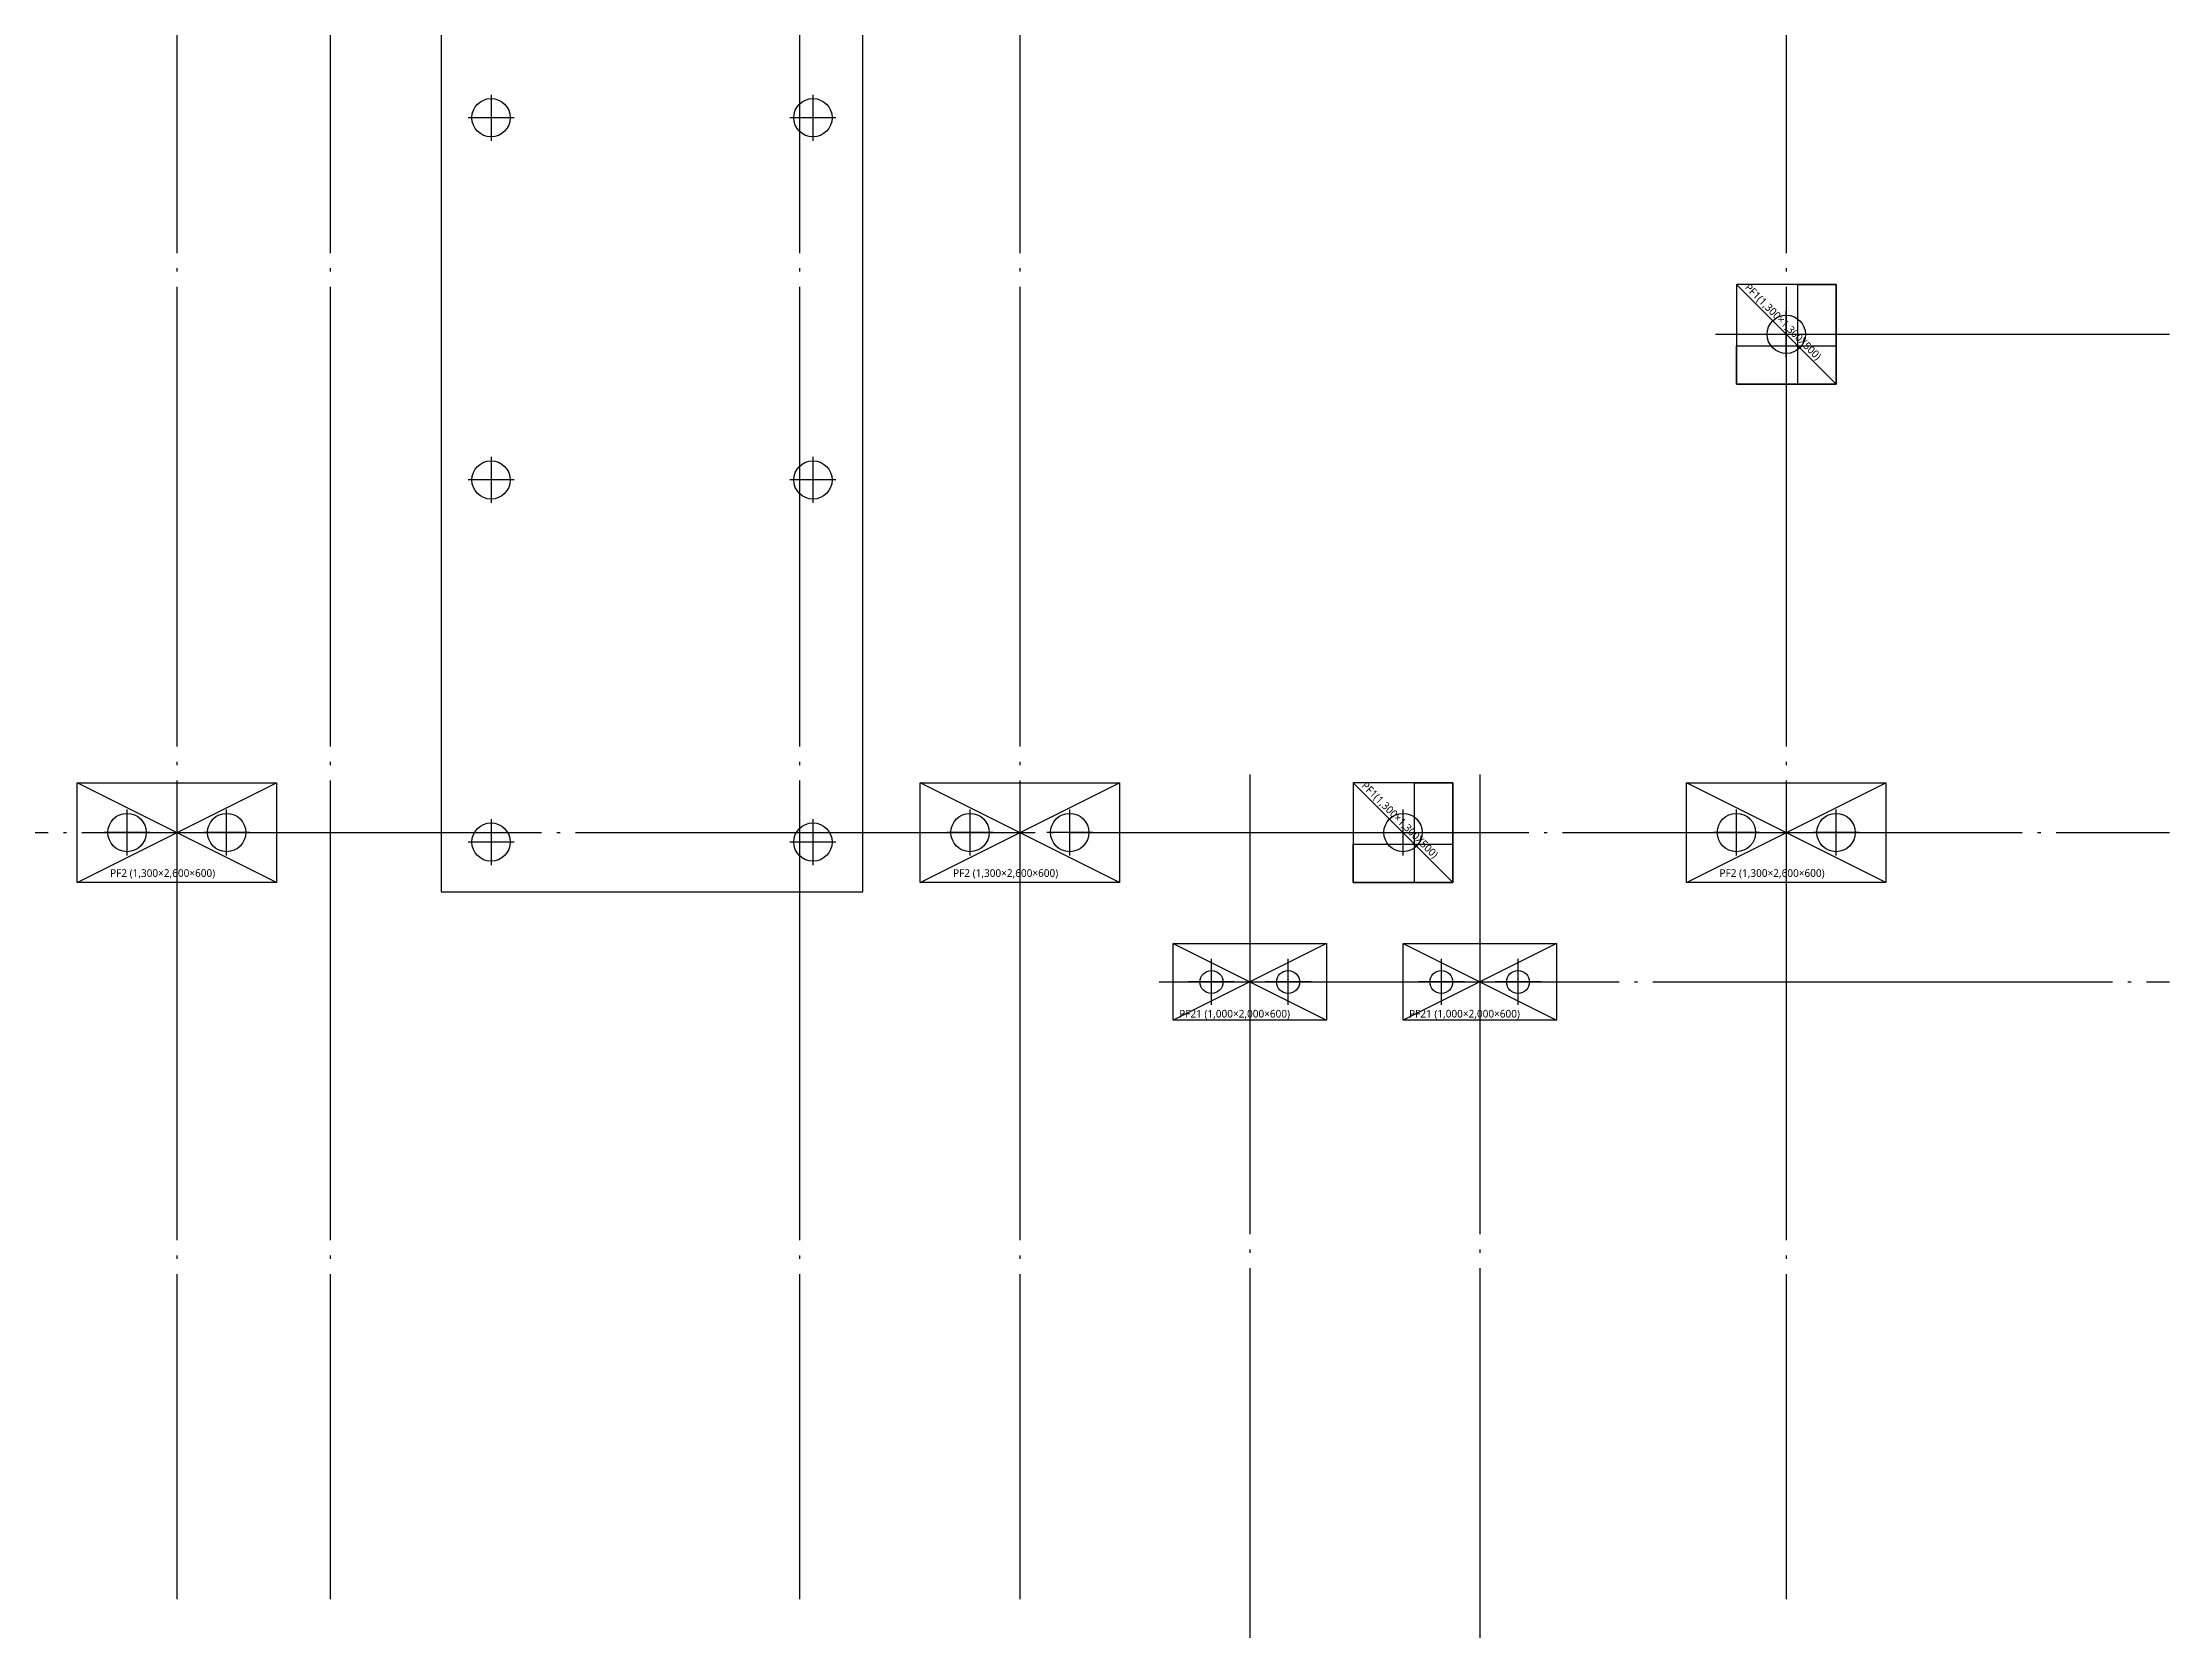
# Model space of a CAD drawing. Header units: millimetres. Extents: x -734060 to 504600, y -7739 to 118800.
# Drawn here: x -676612 to -648860, y 32490 to 53205 of the extents above; entities that cross this region are included whole.
import ezdxf
from ezdxf.enums import TextEntityAlignment as Align
from ezdxf.lldxf.tags import DXFTag

# ---------------------------------------------------------------- set-up
doc = ezdxf.new("R2010")
doc.units = ezdxf.units.MM
doc.header["$LTSCALE"] = 200
doc.linetypes.add('CEN-GAUN', pattern=[32.2, 30, -1, 0.2, -1])
doc.linetypes.add('H3', pattern=[3, 2, -1])
doc.layers.get('DEFPOINTS').update_dxf_attribs({"color": 137})
for name, color, linetype in [('0-PIPE', 7, 'Continuous'), ('0-기초', 4, 'H3'), ('CEN', 1, 'CEN-GAUN'), ('S-COL', 2, 'Continuous')]:
    doc.layers.add(name, color=color, linetype=linetype)
doc.styles.add('울릉도L', font='malgun.ttf')
tags = doc.linetypes.add('DH-HID2', pattern=[1.2, 0.8, -0.4]).pattern_tags.tags
tags[6:7] = [DXFTag(74, 4), DXFTag(75, 0), DXFTag(340, '0'), DXFTag(46, 1.0), DXFTag(50, 0.0), DXFTag(44, 0.0), DXFTag(45, 0.0)]
tags[4:5] = [DXFTag(74, 4), DXFTag(75, 0), DXFTag(340, '0'), DXFTag(46, 1.0), DXFTag(50, 0.0), DXFTag(44, 0.0), DXFTag(45, 0.0)]

# ---------------------------------------------------------------- blocks, each defined once
blk = doc.blocks.new('파일')
at = {"layer": '0-PIPE', "color": 7, "linetype": 'Continuous'}
for p, q in [((0, -300), (0, 300)), ((-300, 0), (300, 0))]:
    blk.add_line(p, q, dxfattribs=at)
at = {"layer": '0-PIPE', "color": 3, "linetype": 'Continuous'}
blk.add_circle((0, 0), 250, dxfattribs=at)
blk = doc.blocks.new('SS-PF1')
at = {"layer": '0-기초', "color": 4, "linetype": 'DH-HID2', "ltscale": 2}
blk.add_lwpolyline([(-650, 650), (-650, -650), (650, -650), (650, 650)], close=True, dxfattribs=at)
at = {"layer": 'DEFPOINTS'}
blk.add_line((-650, 650), (650, -650), dxfattribs=at)
for points in [[(650, 650), (650, -650), (150, -650), (150, 650), (650, 650)], [(650, -650), (-650, -650), (-650, -150), (650, -150), (650, -650)]]:
    blk.add_lwpolyline(points, dxfattribs=at)
at = {"layer": '0-기초'}
blk.add_blockref('파일', (0, 0), dxfattribs=at)
at = {"layer": 'DEFPOINTS', "style": '울릉도L'}
blk.add_text('PF1(1,300×1,300X500)', height=100, rotation=315, dxfattribs=at).set_placement((-514, 637), align=Align.MIDDLE_LEFT)
blk = doc.blocks.new('SS-PF2')
at = {"layer": '0-기초', "color": 4, "linetype": 'DH-HID2', "ltscale": 2}
blk.add_lwpolyline([(650, -1300), (-650, -1300), (-650, 1300), (650, 1300)], close=True, dxfattribs=at)
at = {"layer": 'DEFPOINTS'}
for p, q in [((-650, 1300), (650, -1300)), ((-650, -1300), (650, 1300))]:
    blk.add_line(p, q, dxfattribs=at)
at = {"layer": '0-기초'}
for p in [(0, 650), (0, -650)]:
    blk.add_blockref('파일', p, dxfattribs=at)
at = {"layer": 'DEFPOINTS', "style": '울릉도L'}
blk.add_text('PF2 (1,300×2,600×600)', height=100, rotation=270, dxfattribs=at).set_placement((-529, 871), align=Align.MIDDLE_LEFT)
blk = doc.blocks.new('SS-PF21')
at = {"layer": '0-PIPE', "color": 7, "linetype": 'Continuous'}
for p, q in [((0, 800), (0, 200)), ((300, 500), (-300, 500)), ((0, -200), (0, -800)), ((300, -500), (-300, -500))]:
    blk.add_line(p, q, dxfattribs=at)
at = {"layer": '0-PIPE', "color": 3, "linetype": 'Continuous'}
for centre in [(0, 500), (0, -500)]:
    blk.add_circle(centre, 150, dxfattribs=at)
at = {"layer": '0-기초', "color": 4, "linetype": 'DH-HID2', "ltscale": 2}
blk.add_lwpolyline([(500, -1000), (-500, -1000), (-500, 1000), (500, 1000)], close=True, dxfattribs=at)
at = {"layer": 'DEFPOINTS'}
for p, q in [((-500, 1000), (500, -1000)), ((-500, -1000), (500, 1000))]:
    blk.add_line(p, q, dxfattribs=at)
at = {"layer": 'DEFPOINTS', "style": '울릉도L'}
blk.add_text('PF21 (1,000×2,000×600)', height=100, rotation=90, dxfattribs=at).set_placement((414, -921), align=Align.MIDDLE_LEFT)

msp = doc.modelspace()

# ---------------------------------------------------------------- linework, layer by layer
at = {"layer": '0-기초', "color": 4, "linetype": 'DH-HID2', "ltscale": 3}
msp.add_lwpolyline([(-671409.873, 42125), (-665909.873, 42125), (-665909.873, 64650), (-675884.873, 64650), (-675884.873, 61025), (-671409.873, 61025)], close=True, dxfattribs=at)
at = {"layer": 'CEN'}
for p, q in [((-674859.873, 95100), (-674859.873, 32900)), ((-672859.873, 95100), (-672859.873, 32900)), ((-666734.873, 95100), (-666734.873, 32900)), ((-663859.873, 95100), (-663859.873, 32900)), ((-653859.873, 95100), (-653859.873, 32900)), ((-654784.873, 49400), (-648859.873, 49400)), ((-660859.873, 43658.751), (-660859.873, 12243.645)), ((-657859.873, 43658.751), (-657859.873, 12243.645)), ((-734059.873, 42900), (-648859.873, 42900)), ((-662041.079, 40950), (-648859.873, 40950))]:
    msp.add_line(p, q, dxfattribs=at)

# ---------------------------------------------------------------- block references
at = {"layer": '0-기초', "rotation": 180}
for p in [(-670759.873, 52225), (-666559.873, 52225), (-670759.873, 47500), (-666559.873, 47500), (-670759.873, 42775), (-666559.873, 42775)]:
    msp.add_blockref('파일', p, dxfattribs=at)
at = {"layer": 'S-COL'}
for p in [(-653859.873, 49400), (-658859.873, 42900)]:
    msp.add_blockref('SS-PF1', p, dxfattribs=at)
for name, p, rotation in [('SS-PF2', (-674859.873, 42900), 90), ('SS-PF2', (-663859.873, 42900), 90), ('SS-PF2', (-653859.873, 42900), 90), ('SS-PF21', (-660859.873, 40950), 270), ('SS-PF21', (-657859.873, 40950), 270)]:
    msp.add_blockref(name, p, dxfattribs=dict(at, rotation=rotation))

doc.saveas('drawing.dxf')
